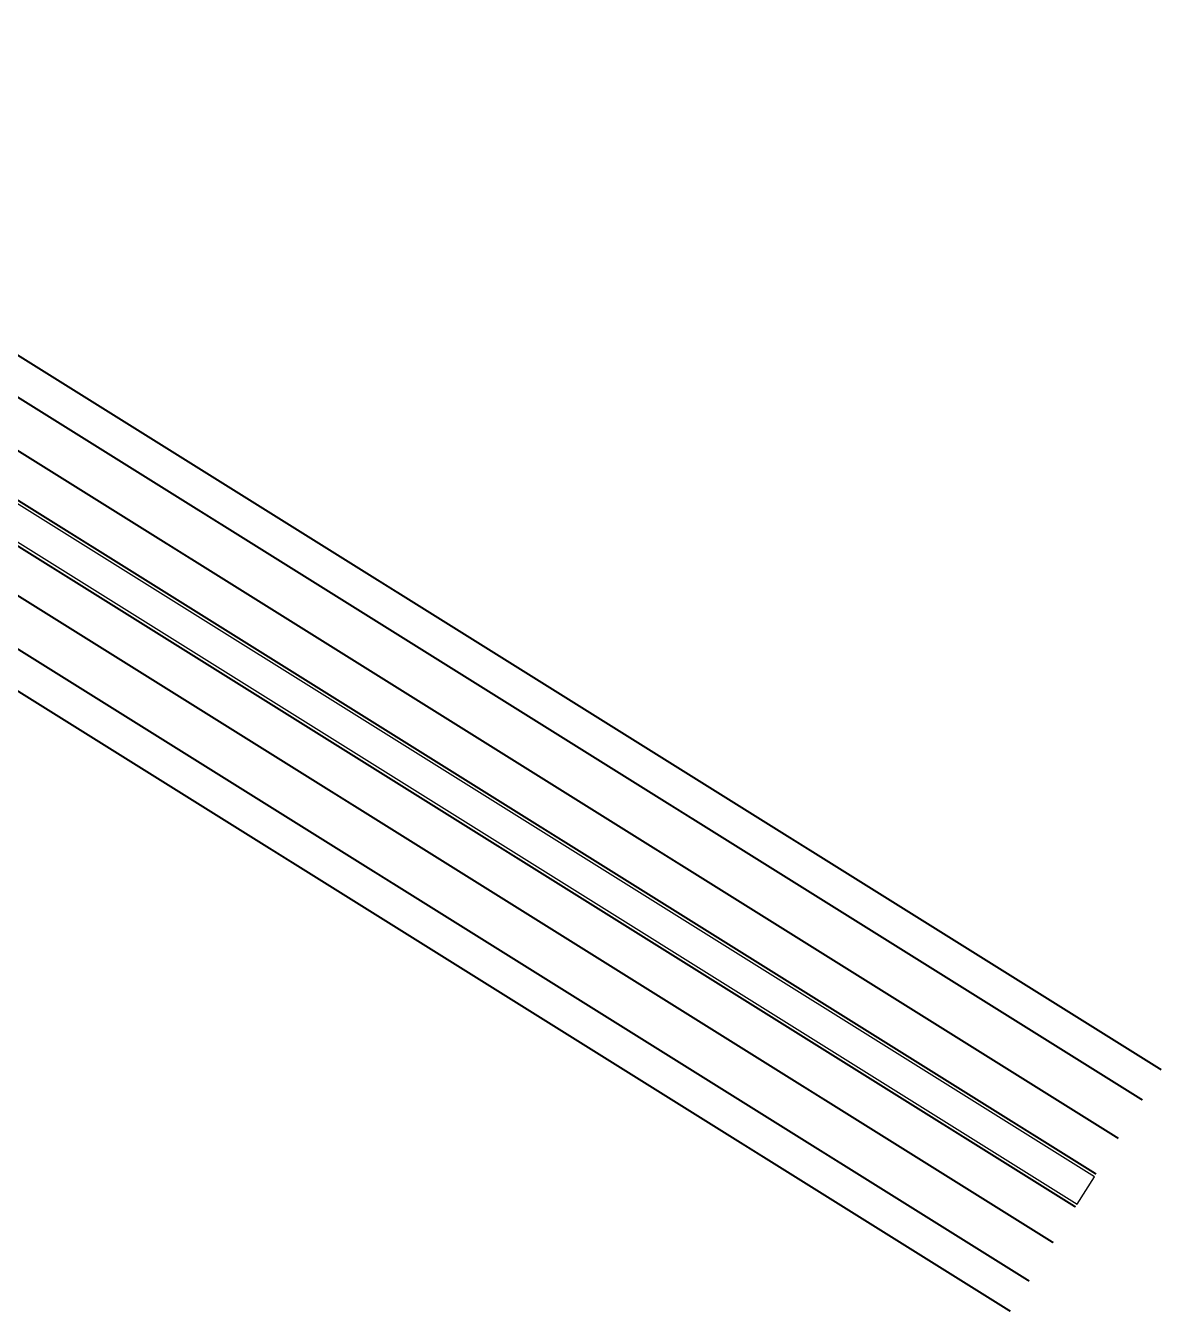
# Model space of a CAD drawing. Header units: millimetres. Extents: x 67532 to 67858, y 50657 to 50929.
# Drawn here: x 67769.9 to 67857.7, y 50670.7 to 50770.1 of the extents above; entities that cross this region are included whole.
import ezdxf

# ---------------------------------------------------------------- set-up
doc = ezdxf.new("R2010")
doc.units = ezdxf.units.MM
doc.linetypes.add('DASHDOT', pattern=[25.4, 12.7, -6.35, 0, -6.35])
doc.linetypes.add('JTSS01', pattern=[6, 2, -4])
doc.layers.add('@-道路标线', color=7, linetype='Continuous', lineweight=0)
doc.layers.add('RD-中线', color=1, linetype='DASHDOT')

msp = doc.modelspace()

# ---------------------------------------------------------------- linework, layer by layer
at = {"layer": '@-道路标线', "color": 7, "linetype": 'Continuous', "const_width": 0.15, "flags": 128}
for points in [[(67728.655, 50770.006), (67857.609, 50689.428)], [(67727.198, 50767.674), (67856.151, 50687.095)], [(67723.621, 50761.95), (67852.574, 50681.371)], [(67722.031, 50759.406), (67850.985, 50678.827)], [(67718.454, 50753.682), (67847.408, 50673.103)], [(67716.997, 50751.349), (67845.95, 50670.77)]]:
    msp.add_lwpolyline(points, dxfattribs=at)
at = {"layer": '@-道路标线', "color": 7, "linetype": 'JTSS01', "const_width": 0.15, "flags": 128}
for points in [[(67720.309, 50756.65), (67849.262, 50676.071)], [(67750.785, 50748.809), (67854.297, 50684.127)]]:
    msp.add_lwpolyline(points, dxfattribs=at)
at = {"layer": 'RD-中线', "color": 3, "linetype": 'Continuous'}
msp.add_lwpolyline([(67852.442, 50681.159), (67723.489, 50761.738, 1), (67722.164, 50759.618), (67851.117, 50679.039)], format="xyb", close=True, dxfattribs=at)

doc.saveas('drawing.dxf')
